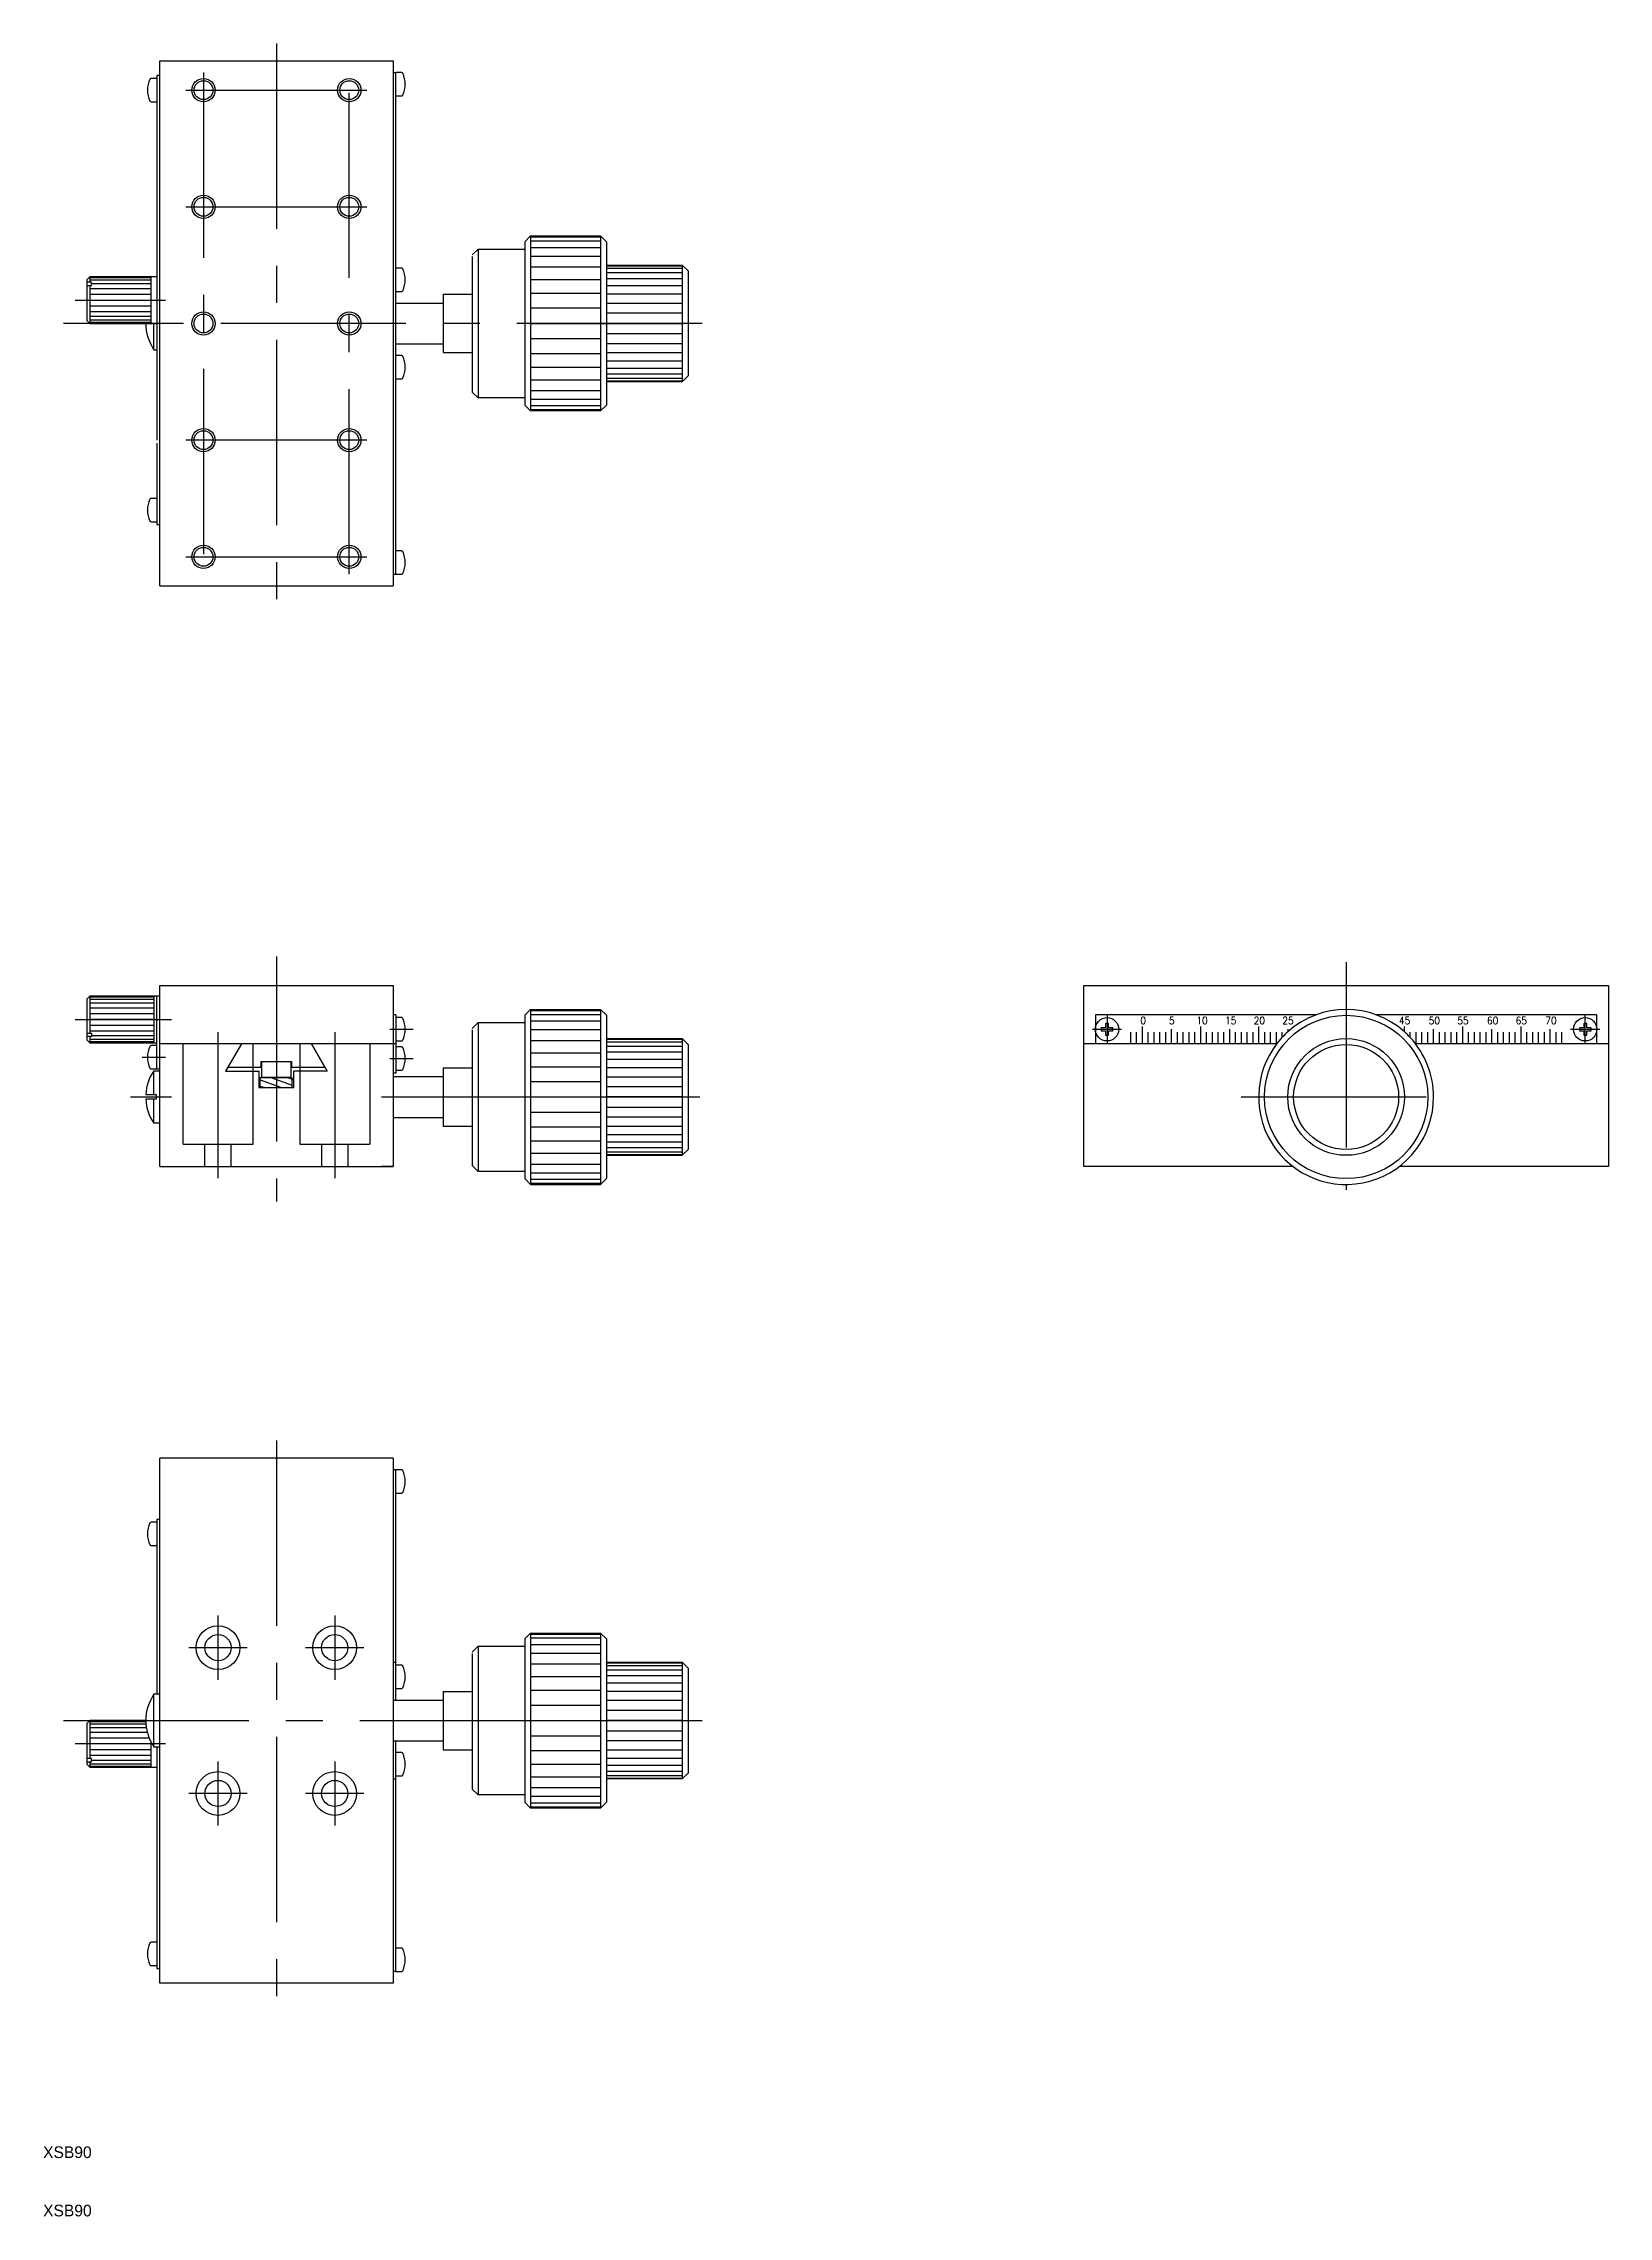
# Model space of a CAD drawing. Extents: x 10 to 278, y 10 to 383.
import ezdxf

# ---------------------------------------------------------------- set-up
doc = ezdxf.new("R2010")
doc.units = 0
doc.linetypes.add('CENTER', pattern=[50.8, 31.75, -6.35, 6.35, -6.35])
doc.layers.get('0').update_dxf_attribs({"linetype": 'CONTINUOUS'})
doc.layers.add('CENTER', color=1, linetype='CENTER')
doc.styles.add('CONVERTER_1', font='txt.shx', dxfattribs={"width": 0.9})

# ---------------------------------------------------------------- blocks, each defined once
blk = doc.blocks.new('*U24')
at = {"color": 7, "linetype": 'CONTINUOUS', "style": 'CONVERTER_1', "width": 0.9}
blk.add_text('65', height=1.25, dxfattribs=at).set_placement((262.5, 214.38))
blk = doc.blocks.new('*U25')
at = {"color": 7, "linetype": 'CONTINUOUS', "style": 'CONVERTER_1', "width": 0.9}
blk.add_text('70', height=1.25, dxfattribs=at).set_placement((267.6, 214.38))
blk = doc.blocks.new('*U26')
at = {"color": 7, "linetype": 'CONTINUOUS', "style": 'CONVERTER_1', "width": 0.9}
blk.add_text('45', height=1.25, dxfattribs=at).set_placement((242.5, 214.38))
blk = doc.blocks.new('*U27')
at = {"color": 7, "linetype": 'CONTINUOUS', "style": 'CONVERTER_1', "width": 0.9}
blk.add_text('25', height=1.25, dxfattribs=at).set_placement((222.5, 214.38))
blk = doc.blocks.new('*U28')
at = {"color": 7, "linetype": 'CONTINUOUS', "style": 'CONVERTER_1', "width": 0.9}
blk.add_text('20', height=1.25, dxfattribs=at).set_placement((217.6, 214.38))
blk = doc.blocks.new('*U29')
at = {"color": 7, "linetype": 'CONTINUOUS', "style": 'CONVERTER_1', "width": 0.9}
blk.add_text('50', height=1.25, dxfattribs=at).set_placement((247.6, 214.38))
blk = doc.blocks.new('*U30')
at = {"color": 7, "linetype": 'CONTINUOUS', "style": 'CONVERTER_1', "width": 0.9}
blk.add_text('55', height=1.25, dxfattribs=at).set_placement((252.5, 214.38))
blk = doc.blocks.new('*U31')
at = {"color": 7, "linetype": 'CONTINUOUS', "style": 'CONVERTER_1', "width": 0.9}
blk.add_text('15', height=1.25, dxfattribs=at).set_placement((212.69, 214.38))
blk = doc.blocks.new('*U32')
at = {"color": 7, "linetype": 'CONTINUOUS', "style": 'CONVERTER_1', "width": 0.9}
blk.add_text('10', height=1.25, dxfattribs=at).set_placement((207.78, 214.38))
blk = doc.blocks.new('*U33')
at = {"color": 7, "linetype": 'CONTINUOUS', "style": 'CONVERTER_1', "width": 0.9}
blk.add_text('5', height=1.25, dxfattribs=at).set_placement((203.06, 214.38))
blk = doc.blocks.new('*U34')
at = {"color": 7, "linetype": 'CONTINUOUS', "style": 'CONVERTER_1', "width": 0.9}
blk.add_text('0', height=1.25, dxfattribs=at).set_placement((198.16, 214.38))
blk = doc.blocks.new('*U35')
at = {"color": 7, "linetype": 'CONTINUOUS', "style": 'CONVERTER_1', "width": 0.9}
blk.add_text('60', height=1.25, dxfattribs=at).set_placement((257.6, 214.38))

msp = doc.modelspace()

# ---------------------------------------------------------------- linework, layer by layer
at = {"color": 7, "linetype": 'CONTINUOUS'}
for p, q in [((29.5, 376.51), (28.51, 376.51)), ((29.5, 377.01), (29.5, 314.51)), ((30, 377.01), (29.5, 377.01)), ((30, 289.51), (30, 379.51)), ((30, 379.51), (70, 379.51)), ((70, 379.51), (70, 289.51)), ((70, 377.51), (70.5, 377.51)), ((70.5, 291.51), (70.5, 377.51)), ((71.49, 377.51), (70.5, 377.51)), ((70.5, 373.51), (71.49, 373.51)), ((28.51, 372.51), (29.5, 372.51)), ((70, 357.51), (70, 311.51)), ((83.6, 346.26), (84.6, 347.26)), ((84.6, 347.26), (84.6, 321.76)), ((84.6, 347.26), (92.6, 347.26)), ((93.6, 349.51), (92.6, 348.51)), ((92.6, 348.51), (92.6, 320.51)), ((93.6, 349.51), (93.6, 349.46)), ((93.6, 349.51), (105.6, 349.51)), ((93.6, 349.46), (93.6, 349.28)), ((93.6, 349.28), (93.6, 349)), ((93.6, 349), (93.6, 348.61)), ((93.6, 348.61), (93.6, 348.11)), ((93.6, 348.11), (93.6, 347.5)), ((93.6, 347.5), (93.6, 346.8)), ((93.6, 346.8), (93.6, 346)), ((105.6, 349.51), (105.6, 349.46)), ((105.6, 349.51), (106.6, 348.51)), ((105.6, 349.46), (105.6, 349.28)), ((105.6, 349.28), (105.6, 349)), ((105.6, 349), (105.6, 348.61)), ((105.6, 348.61), (105.6, 348.11)), ((105.6, 348.11), (105.6, 347.5)), ((105.6, 347.5), (105.6, 346.8)), ((105.6, 346.8), (105.6, 346)), ((106.6, 348.51), (106.6, 344.47)), ((71.49, 344.01), (70.5, 344.01)), ((83.6, 346.01), (83.6, 339.51)), ((93.6, 346), (93.6, 345.12)), ((93.6, 345.12), (93.6, 344.15)), ((93.6, 344.15), (93.6, 343.12)), ((93.6, 343.12), (93.6, 342.01)), ((105.6, 346), (105.6, 345.12)), ((105.6, 345.12), (105.6, 344.15)), ((105.6, 344.15), (105.6, 343.12)), ((105.6, 343.12), (105.6, 342.01)), ((106.6, 344.51), (119.6, 344.51)), ((106.6, 344.47), (106.6, 344.36)), ((106.6, 344.36), (106.6, 344.17)), ((106.6, 344.17), (106.6, 343.91)), ((106.6, 343.91), (106.6, 343.58)), ((106.6, 343.58), (106.6, 343.17)), ((106.6, 343.17), (106.6, 342.7)), ((119.6, 344.51), (119.6, 344.47)), ((119.6, 344.51), (120.6, 343.51)), ((119.6, 344.47), (119.6, 344.36)), ((119.6, 344.36), (119.6, 344.17)), ((119.6, 344.17), (119.6, 343.91)), ((119.6, 343.91), (119.6, 343.58)), ((119.6, 343.58), (119.6, 343.17)), ((119.6, 343.17), (119.6, 342.7)), ((120.6, 343.51), (120.6, 325.51)), ((17.5, 342.01), (18, 342.51)), ((17.5, 342.01), (17.5, 335.01)), ((18.3, 341.61), (17.5, 341.61)), ((17.5, 341.04), (18.3, 341.04)), ((29.5, 342.51), (18, 342.51)), ((18, 342.51), (18, 341.61)), ((18, 341.04), (18, 334.51)), ((18.3, 341.04), (18.3, 341.61)), ((28.5, 342.51), (28.5, 334.51)), ((70.5, 340.01), (71.49, 340.01)), ((78.6, 339.51), (78.6, 338.01)), ((78.6, 339.51), (83.6, 339.51)), ((78.6, 339.51), (78.6, 329.51)), ((78.6, 339.51), (83.6, 339.51)), ((83.6, 339.51), (83.6, 338.01)), ((83.6, 339.51), (83.6, 338.01)), ((93.6, 342.01), (93.6, 340.85)), ((93.6, 340.85), (93.6, 339.64)), ((93.6, 339.64), (93.6, 338.39)), ((105.6, 342.01), (105.6, 340.85)), ((105.6, 340.85), (105.6, 339.64)), ((105.6, 339.64), (105.6, 338.39)), ((106.6, 342.7), (106.6, 342.17)), ((106.6, 342.17), (106.6, 341.58)), ((106.6, 341.58), (106.6, 340.94)), ((106.6, 340.94), (106.6, 340.25)), ((106.6, 340.25), (106.6, 339.51)), ((106.6, 339.51), (106.6, 338.74)), ((119.6, 342.7), (119.6, 342.17)), ((119.6, 342.17), (119.6, 341.58)), ((119.6, 341.58), (119.6, 340.94)), ((119.6, 340.94), (119.6, 340.25)), ((119.6, 340.25), (119.6, 339.51)), ((119.6, 339.51), (119.6, 338.74)), ((70.5, 338.01), (78.6, 338.01)), ((78.6, 338.01), (78.6, 331.01)), ((83.6, 338.01), (83.6, 329.51)), ((83.6, 338.01), (83.7, 338.01)), ((83.6, 338.01), (83.6, 329.51)), ((83.6, 338.01), (83.7, 338.01)), ((93.6, 338.39), (93.6, 337.12)), ((93.6, 337.12), (93.6, 335.82)), ((93.6, 335.82), (93.6, 334.51)), ((105.6, 338.39), (105.6, 337.12)), ((105.6, 337.12), (105.6, 335.82)), ((105.6, 335.82), (105.6, 334.51)), ((106.6, 338.74), (106.6, 337.93)), ((106.6, 337.93), (106.6, 337.1)), ((106.6, 337.1), (106.6, 336.25)), ((106.6, 336.25), (106.6, 335.38)), ((106.6, 335.38), (106.6, 334.51)), ((106.6, 335.38), (106.6, 334.51)), ((119.6, 338.74), (119.6, 337.93)), ((119.6, 337.93), (119.6, 337.1)), ((119.6, 337.1), (119.6, 336.25)), ((119.6, 336.25), (119.6, 335.38)), ((119.6, 335.38), (119.6, 334.51)), ((119.6, 335.38), (119.6, 334.51)), ((18, 334.51), (17.5, 335.01)), ((18, 334.51), (29.5, 334.51)), ((29, 330.01), (29, 334.51)), ((93.6, 334.51), (93.6, 333.21)), ((93.6, 334.51), (93.6, 319.51)), ((93.6, 334.51), (93.6, 333.21)), ((93.6, 333.21), (93.6, 331.91)), ((93.6, 331.91), (93.6, 330.63)), ((105.6, 334.51), (105.6, 333.21)), ((105.6, 334.51), (105.6, 319.51)), ((105.6, 334.51), (105.6, 333.21)), ((105.6, 333.21), (105.6, 331.91)), ((105.6, 331.91), (105.6, 330.63)), ((106.6, 334.51), (106.6, 333.64)), ((106.6, 334.51), (106.6, 320.51)), ((106.6, 334.51), (106.6, 333.64)), ((106.6, 333.64), (106.6, 332.78)), ((106.6, 332.78), (106.6, 331.92)), ((106.6, 331.92), (106.6, 331.09)), ((119.6, 334.51), (119.6, 333.64)), ((119.6, 334.51), (119.6, 324.51)), ((119.6, 334.51), (119.6, 333.64)), ((119.6, 333.64), (119.6, 332.78)), ((119.6, 332.78), (119.6, 331.92)), ((119.6, 331.92), (119.6, 331.09)), ((120.6, 334.51), (120.6, 331.01)), ((29, 330.01), (29.5, 330.01)), ((70.5, 331.01), (78.6, 331.01)), ((71.49, 329.01), (70.5, 329.01)), ((78.6, 331.01), (78.6, 329.51)), ((78.6, 329.51), (83.6, 329.51)), ((78.6, 329.51), (83.6, 329.51)), ((83.6, 329.51), (83.6, 322.76)), ((93.6, 330.63), (93.6, 329.38)), ((93.6, 329.38), (93.6, 328.17)), ((93.6, 328.17), (93.6, 327.01)), ((105.6, 330.63), (105.6, 329.38)), ((105.6, 329.38), (105.6, 328.17)), ((105.6, 328.17), (105.6, 327.01)), ((106.6, 331.09), (106.6, 330.29)), ((106.6, 330.29), (106.6, 329.51)), ((106.6, 329.51), (106.6, 328.78)), ((106.6, 328.78), (106.6, 328.08)), ((106.6, 328.08), (106.6, 327.44)), ((119.6, 331.09), (119.6, 330.29)), ((119.6, 330.29), (119.6, 329.51)), ((119.6, 329.51), (119.6, 328.78)), ((119.6, 328.78), (119.6, 328.08)), ((119.6, 328.08), (119.6, 327.44)), ((70.5, 325.01), (71.49, 325.01)), ((93.6, 327.01), (93.6, 325.91)), ((93.6, 325.91), (93.6, 324.87)), ((93.6, 324.87), (93.6, 323.91)), ((105.6, 327.01), (105.6, 325.91)), ((105.6, 325.91), (105.6, 324.87)), ((105.6, 324.87), (105.6, 323.91)), ((106.6, 327.44), (106.6, 326.85)), ((106.6, 326.85), (106.6, 326.32)), ((106.6, 326.32), (106.6, 325.85)), ((106.6, 325.85), (106.6, 325.45)), ((106.6, 325.45), (106.6, 325.12)), ((106.6, 325.12), (106.6, 324.85)), ((106.6, 324.85), (106.6, 324.66)), ((106.6, 324.66), (106.6, 324.55)), ((106.6, 324.55), (106.6, 320.51)), ((119.6, 324.51), (106.6, 324.51)), ((119.6, 327.44), (119.6, 326.85)), ((119.6, 326.85), (119.6, 326.32)), ((119.6, 326.32), (119.6, 325.85)), ((119.6, 325.85), (119.6, 325.45)), ((119.6, 324.51), (120.6, 325.51)), ((119.6, 325.45), (119.6, 325.12)), ((119.6, 325.12), (119.6, 324.85)), ((119.6, 324.85), (119.6, 324.66)), ((119.6, 324.66), (119.6, 324.55)), ((119.6, 324.55), (119.6, 324.51)), ((84.6, 321.76), (83.6, 322.76)), ((92.6, 321.76), (84.6, 321.76)), ((93.6, 319.51), (92.6, 320.51)), ((93.6, 323.91), (93.6, 323.02)), ((93.6, 323.02), (93.6, 322.23)), ((93.6, 322.23), (93.6, 321.52)), ((93.6, 321.52), (93.6, 320.92)), ((93.6, 320.92), (93.6, 320.42)), ((93.6, 320.42), (93.6, 320.02)), ((105.6, 323.91), (105.6, 323.02)), ((105.6, 323.02), (105.6, 322.23)), ((105.6, 322.23), (105.6, 321.52)), ((105.6, 321.52), (105.6, 320.92)), ((105.6, 320.92), (105.6, 320.42)), ((105.6, 319.51), (106.6, 320.51)), ((105.6, 320.42), (105.6, 320.02)), ((93.6, 320.02), (93.6, 319.74)), ((93.6, 319.74), (93.6, 319.57)), ((93.6, 319.57), (93.6, 319.51)), ((105.6, 319.51), (93.6, 319.51)), ((105.6, 320.02), (105.6, 319.74)), ((105.6, 319.74), (105.6, 319.57)), ((105.6, 319.57), (105.6, 319.51)), ((29.5, 314.01), (29.5, 300.01)), ((29.5, 304.51), (28.51, 304.51)), ((28.51, 300.51), (29.5, 300.51)), ((30, 300.01), (29.5, 300.01)), ((71.49, 295.51), (70.5, 295.51)), ((70, 291.51), (70.5, 291.51)), ((70.5, 291.51), (71.49, 291.51)), ((30, 289.51), (70, 289.51)), ((30, 219.2), (30, 221)), ((30, 221), (70, 221)), ((70, 221), (70, 203.5)), ((188.44, 190), (188.44, 221)), ((188.44, 221), (278.44, 221)), ((278.44, 221), (278.44, 190)), ((17.5, 218.7), (18, 219.2)), ((17.5, 218.7), (17.5, 211.7)), ((18, 219.2), (18, 212.84)), ((29, 219.2), (18, 219.2)), ((29, 219.2), (29, 211.2)), ((29, 218.95), (29, 219.2)), ((29.5, 219.2), (29, 219.2)), ((30, 219.2), (29.5, 219.2)), ((29.5, 211.2), (29.5, 219.2)), ((30, 206.7), (30, 219.2)), ((93.6, 216.9), (92.6, 215.9)), ((93.6, 216.9), (105.6, 216.9)), ((93.6, 216.9), (93.6, 216.84)), ((93.6, 216.84), (93.6, 216.67)), ((93.6, 216.67), (93.6, 216.39)), ((93.6, 216.39), (93.6, 216)), ((105.6, 216.9), (106.6, 215.9)), ((105.6, 216.9), (105.6, 216.84)), ((105.6, 216.84), (105.6, 216.67)), ((105.6, 216.67), (105.6, 216.39)), ((105.6, 216.39), (105.6, 216)), ((17.5, 212.84), (18.3, 212.84)), ((18.3, 212.84), (18.3, 212.27)), ((70.5, 216), (70, 216)), ((70.5, 216), (70.5, 211)), ((71.49, 215.5), (70.5, 215.5)), ((83.6, 213.65), (84.6, 214.65)), ((83.6, 213.4), (83.6, 206.9)), ((84.6, 214.65), (92.6, 214.65)), ((84.6, 214.65), (84.6, 189.15)), ((92.6, 215.9), (92.6, 187.9)), ((93.6, 216), (93.6, 215.49)), ((93.6, 215.49), (93.6, 214.89)), ((93.6, 214.89), (93.6, 214.19)), ((93.6, 214.19), (93.6, 213.39)), ((93.6, 213.39), (93.6, 212.51)), ((93.6, 212.51), (93.6, 211.54)), ((105.6, 216), (105.6, 215.49)), ((105.6, 215.49), (105.6, 214.89)), ((105.6, 214.89), (105.6, 214.19)), ((105.6, 214.19), (105.6, 213.39)), ((105.6, 213.39), (105.6, 212.51)), ((105.6, 212.51), (105.6, 211.54)), ((106.6, 215.9), (106.6, 211.86)), ((190.44, 216), (190.44, 211)), ((228.32, 216), (190.44, 216)), ((191.44, 213.75), (191.44, 213.25)), ((192.19, 213.75), (191.44, 213.75)), ((191.44, 213.25), (192.19, 213.25)), ((192.19, 214.5), (192.19, 213.75)), ((192.69, 214.5), (192.19, 214.5)), ((192.19, 213.25), (192.19, 212.5)), ((192.19, 212.5), (192.69, 212.5)), ((192.69, 213.75), (192.69, 214.5)), ((193.44, 213.75), (192.69, 213.75)), ((192.69, 213.25), (193.44, 213.25)), ((192.69, 212.5), (192.69, 213.25)), ((193.44, 213.25), (193.44, 213.75)), ((276.44, 216), (238.56, 216)), ((274.19, 213.75), (273.44, 213.75)), ((273.44, 213.75), (273.44, 213.25)), ((273.44, 213.25), (274.19, 213.25)), ((274.69, 214.5), (274.19, 214.5)), ((274.19, 214.5), (274.19, 213.75)), ((274.19, 213.25), (274.19, 212.5)), ((274.19, 212.5), (274.69, 212.5)), ((274.69, 213.75), (274.69, 214.5)), ((275.44, 213.75), (274.69, 213.75)), ((274.69, 212.5), (274.69, 213.25)), ((274.69, 213.25), (275.44, 213.25)), ((275.44, 213.25), (275.44, 213.75)), ((276.44, 211), (276.44, 216)), ((18.3, 212.27), (17.5, 212.27)), ((18, 211.2), (17.5, 211.7)), ((18, 212.27), (18, 211.2)), ((18, 211.2), (29.5, 211.2)), ((29.5, 210.7), (28.51, 210.7)), ((29.5, 206.7), (29.5, 211.2)), ((56.25, 211), (30, 211)), ((34, 193.8), (34, 211)), ((44, 211), (41.29, 206.3)), ((44, 211), (41.69, 207)), ((46, 193.8), (46, 211)), ((54, 211), (54, 193.8)), ((56, 211), (58.71, 206.3)), ((58.31, 207), (56, 211)), ((63.75, 211), (56.25, 211)), ((70.5, 211), (63.75, 211)), ((66, 211), (66, 193.8)), ((70.5, 211.5), (71.49, 211.5)), ((70.5, 211), (70.5, 206)), ((71.49, 210.5), (70.5, 210.5)), ((93.6, 211.54), (93.6, 210.5)), ((93.6, 210.5), (93.6, 209.4)), ((93.6, 209.4), (93.6, 208.24)), ((105.6, 211.54), (105.6, 210.5)), ((105.6, 210.5), (105.6, 209.4)), ((105.6, 209.4), (105.6, 208.24)), ((106.6, 211.9), (119.6, 211.9)), ((106.6, 211.86), (106.6, 211.75)), ((106.6, 211.75), (106.6, 211.56)), ((106.6, 211.56), (106.6, 211.3)), ((106.6, 211.3), (106.6, 210.96)), ((106.6, 210.96), (106.6, 210.56)), ((106.6, 210.56), (106.6, 210.09)), ((106.6, 210.09), (106.6, 209.56)), ((106.6, 209.56), (106.6, 208.97)), ((106.6, 208.97), (106.6, 208.33)), ((119.6, 211.9), (120.6, 210.9)), ((119.6, 211.9), (119.6, 211.86)), ((119.6, 211.86), (119.6, 211.75)), ((119.6, 211.75), (119.6, 211.56)), ((119.6, 211.56), (119.6, 211.3)), ((119.6, 211.3), (119.6, 210.96)), ((119.6, 210.96), (119.6, 210.56)), ((119.6, 210.56), (119.6, 210.09)), ((119.6, 210.09), (119.6, 209.56)), ((119.6, 209.56), (119.6, 208.97)), ((119.6, 208.97), (119.6, 208.33)), ((120.6, 210.9), (120.6, 192.9)), ((221.44, 211), (188.44, 211)), ((278.44, 211), (245.44, 211)), ((28.51, 206.7), (29.5, 206.7)), ((28.99, 206.4), (30, 206.4)), ((28.99, 202.3), (28.99, 206.4)), ((29.5, 206.7), (30, 206.7)), ((30, 203.5), (30, 206.7)), ((41.29, 206.3), (47, 206.3)), ((41.69, 207), (47.4, 207)), ((47, 206.3), (47, 203.5)), ((47.2, 205.23), (52.7, 205.23)), ((47.2, 203.5), (47.2, 205.23)), ((47.4, 208), (52.6, 208)), ((47.4, 207), (47.4, 208)), ((47.5, 205.23), (47.5, 208)), ((47.5, 205.3), (52.5, 205.3)), ((52.5, 208), (52.5, 205.23)), ((52.6, 208), (52.6, 207)), ((52.6, 207), (58.31, 207)), ((52.7, 203.5), (52.7, 205.23)), ((52.7, 204.9), (53, 204.9)), ((53, 203.5), (53, 206.3)), ((58.71, 206.3), (53, 206.3)), ((70, 206.3), (70, 206)), ((70.5, 206), (70, 206)), ((70, 205.4), (78.6, 205.4)), ((70.5, 206.5), (71.49, 206.5)), ((78.6, 206.9), (83.6, 206.9)), ((78.6, 206.9), (78.6, 196.9)), ((78.6, 206.9), (83.6, 206.9)), ((78.6, 206.9), (78.6, 205.4)), ((78.6, 205.4), (78.6, 198.4)), ((83.6, 206.9), (83.6, 205.4)), ((83.6, 206.9), (83.6, 205.4)), ((83.6, 205.4), (83.7, 205.4)), ((83.6, 205.4), (83.6, 196.9)), ((83.6, 205.4), (83.7, 205.4)), ((83.6, 205.4), (83.6, 196.9)), ((93.6, 208.24), (93.6, 207.03)), ((93.6, 207.03), (93.6, 205.78)), ((93.6, 205.78), (93.6, 204.5)), ((105.6, 208.24), (105.6, 207.03)), ((105.6, 207.03), (105.6, 205.78)), ((105.6, 205.78), (105.6, 204.5)), ((106.6, 208.33), (106.6, 207.64)), ((106.6, 207.64), (106.6, 206.9)), ((106.6, 206.9), (106.6, 206.13)), ((106.6, 206.13), (106.6, 205.32)), ((106.6, 205.32), (106.6, 204.49)), ((119.6, 208.33), (119.6, 207.64)), ((119.6, 207.64), (119.6, 206.9)), ((119.6, 206.9), (119.6, 206.13)), ((119.6, 206.13), (119.6, 205.32)), ((119.6, 205.32), (119.6, 204.49)), ((27.61, 202.3), (29.4, 202.3)), ((29.4, 201.5), (27.61, 201.5)), ((28.99, 197.4), (28.99, 201.5)), ((29.4, 202.3), (29.4, 201.5)), ((30, 201.9), (30, 203.5)), ((30, 190), (30, 201.9)), ((47, 203.5), (53, 203.5)), ((70, 203.5), (70, 200)), ((93.6, 204.5), (93.6, 203.21)), ((93.6, 203.21), (93.6, 201.9)), ((93.6, 201.9), (93.6, 186.9)), ((93.6, 201.9), (93.6, 200.59)), ((105.6, 204.5), (105.6, 203.21)), ((105.6, 203.21), (105.6, 201.9)), ((105.6, 201.9), (105.6, 186.9)), ((105.6, 201.9), (105.6, 200.59)), ((106.6, 204.49), (106.6, 203.64)), ((106.6, 203.64), (106.6, 202.77)), ((106.6, 202.77), (106.6, 201.9)), ((106.6, 201.9), (106.6, 187.9)), ((106.6, 201.9), (106.6, 201.03)), ((119.6, 204.49), (119.6, 203.64)), ((119.6, 203.64), (119.6, 202.77)), ((119.6, 202.77), (119.6, 201.9)), ((119.6, 201.9), (119.6, 191.9)), ((119.6, 201.9), (119.6, 201.03)), ((120.6, 201.9), (120.6, 198.4)), ((70, 200), (70, 190)), ((70, 198.4), (78.6, 198.4)), ((78.6, 198.4), (78.6, 196.9)), ((93.6, 200.59), (93.6, 194.4)), ((105.6, 200.59), (105.6, 199.3)), ((105.6, 199.3), (105.6, 198.02)), ((105.6, 198.02), (105.6, 196.77)), ((106.6, 201.03), (106.6, 200.16)), ((106.6, 200.16), (106.6, 199.31)), ((106.6, 199.31), (106.6, 198.48)), ((119.6, 201.03), (119.6, 200.16)), ((119.6, 200.16), (119.6, 199.31)), ((119.6, 199.31), (119.6, 198.48)), ((30, 197.4), (28.99, 197.4)), ((34, 193.8), (42.25, 193.8)), ((37.75, 190), (37.75, 193.8)), ((42.25, 190), (42.25, 193.8)), ((42.25, 193.8), (46, 193.8)), ((54, 193.8), (57.75, 193.8)), ((57.75, 193.8), (57.75, 190)), ((57.75, 193.8), (66, 193.8)), ((62.25, 193.8), (62.25, 190)), ((78.6, 196.9), (83.6, 196.9)), ((78.6, 196.9), (83.6, 196.9)), ((83.6, 196.9), (83.6, 190.15)), ((93.6, 194.4), (93.6, 187.41)), ((105.6, 196.77), (105.6, 195.56)), ((105.6, 195.56), (105.6, 194.4)), ((105.6, 194.4), (105.6, 193.3)), ((30, 190), (57.75, 190)), ((37.75, 190), (42.25, 190)), ((57.75, 190), (62.25, 190)), ((62.25, 190), (70, 190)), ((70, 190), (68, 190)), ((70, 190), (68, 190)), ((84.6, 189.15), (83.6, 190.15)), ((105.6, 193.3), (105.6, 192.26)), ((105.6, 192.26), (105.6, 191.29)), ((105.6, 191.29), (105.6, 190.41)), ((105.6, 190.41), (105.6, 189.61)), ((106.6, 192.5), (106.6, 192.24)), ((106.6, 192.24), (106.6, 192.05)), ((106.6, 192.05), (106.6, 191.94)), ((106.6, 191.94), (106.6, 187.9)), ((106.6, 191.9), (119.6, 191.9)), ((119.6, 191.9), (106.6, 191.9)), ((119.6, 191.9), (120.6, 192.9)), ((119.6, 192.5), (119.6, 192.24)), ((119.6, 192.24), (119.6, 192.05)), ((119.6, 192.05), (119.6, 191.94)), ((119.6, 191.94), (119.6, 191.9)), ((224.31, 190), (188.44, 190)), ((278.44, 190), (242.57, 190)), ((92.6, 189.15), (84.6, 189.15)), ((93.6, 186.9), (92.6, 187.9)), ((93.6, 187.41), (93.6, 186.9)), ((93.6, 186.9), (105.6, 186.9)), ((105.6, 186.9), (93.6, 186.9)), ((105.6, 189.61), (105.6, 188.91)), ((105.6, 188.91), (105.6, 188.31)), ((105.6, 188.31), (105.6, 187.8)), ((105.6, 186.9), (106.6, 187.9)), ((105.6, 187.8), (105.6, 187.41)), ((105.6, 187.41), (105.6, 187.13)), ((105.6, 187.13), (105.6, 186.96)), ((105.6, 186.96), (105.6, 186.9)), ((30, 99.5), (30, 140)), ((70, 140), (30, 140)), ((70, 140), (70, 98.5)), ((70.5, 138), (70, 138)), ((71.49, 138), (70.5, 138)), ((70.5, 105), (70.5, 138)), ((70.5, 134), (71.49, 134)), ((29.5, 129), (28.51, 129)), ((29.5, 129.5), (30, 129.5)), ((29.5, 129.5), (29.5, 99.5)), ((28.51, 125), (29.5, 125)), ((70, 118), (70, 105)), ((93.6, 110), (92.6, 109)), ((92.6, 109), (92.6, 81)), ((93.6, 110), (105.6, 110)), ((93.6, 110), (93.6, 109.94)), ((93.6, 109.94), (93.6, 109.77)), ((93.6, 109.77), (93.6, 109.49)), ((93.6, 109.49), (93.6, 109.1)), ((93.6, 109.1), (93.6, 108.59)), ((93.6, 108.59), (93.6, 107.99)), ((105.6, 110), (106.6, 109)), ((105.6, 110), (105.6, 109.94)), ((105.6, 109.94), (105.6, 109.77)), ((105.6, 109.77), (105.6, 109.49)), ((105.6, 109.49), (105.6, 109.1)), ((105.6, 109.1), (105.6, 108.59)), ((105.6, 108.59), (105.6, 107.99)), ((106.6, 109), (106.6, 104.96)), ((70, 105), (70.5, 105)), ((70, 105), (70, 85)), ((70.5, 98.5), (70.5, 105)), ((71.49, 104.5), (70.5, 104.5)), ((83.6, 106.75), (84.6, 107.75)), ((83.6, 106.5), (83.6, 100)), ((84.6, 107.75), (92.6, 107.75)), ((84.6, 107.75), (84.6, 82.25)), ((93.6, 107.99), (93.6, 107.29)), ((93.6, 107.29), (93.6, 106.49)), ((93.6, 106.49), (93.6, 105.61)), ((93.6, 105.61), (93.6, 104.64)), ((93.6, 104.64), (93.6, 103.6)), ((105.6, 107.99), (105.6, 107.29)), ((105.6, 107.29), (105.6, 106.49)), ((105.6, 106.49), (105.6, 105.61)), ((105.6, 105.61), (105.6, 104.64)), ((105.6, 104.64), (105.6, 103.6)), ((106.6, 105), (119.6, 105)), ((106.6, 104.96), (106.6, 104.85)), ((106.6, 104.85), (106.6, 104.66)), ((106.6, 104.66), (106.6, 104.4)), ((106.6, 104.4), (106.6, 104.06)), ((119.6, 105), (120.6, 104)), ((119.6, 105), (119.6, 104.96)), ((119.6, 104.96), (119.6, 104.85)), ((119.6, 104.85), (119.6, 104.66)), ((119.6, 104.66), (119.6, 104.4)), ((119.6, 104.4), (119.6, 104.06)), ((93.6, 103.6), (93.6, 102.5)), ((93.6, 102.5), (93.6, 101.34)), ((93.6, 101.34), (93.6, 100.13)), ((105.6, 103.6), (105.6, 102.5)), ((105.6, 102.5), (105.6, 101.34)), ((105.6, 101.34), (105.6, 100.13)), ((106.6, 104.06), (106.6, 103.66)), ((106.6, 103.66), (106.6, 103.19)), ((106.6, 103.19), (106.6, 102.66)), ((106.6, 102.66), (106.6, 102.07)), ((106.6, 102.07), (106.6, 101.43)), ((106.6, 101.43), (106.6, 100.74)), ((106.6, 100.74), (106.6, 100)), ((119.6, 104.06), (119.6, 103.66)), ((119.6, 103.66), (119.6, 103.19)), ((119.6, 103.19), (119.6, 102.66)), ((119.6, 102.66), (119.6, 102.07)), ((119.6, 102.07), (119.6, 101.43)), ((119.6, 101.43), (119.6, 100.74)), ((119.6, 100.74), (119.6, 100)), ((120.6, 104), (120.6, 86)), ((29.5, 99.5), (29, 99.5)), ((29, 95), (29, 99.5)), ((30, 99.5), (29.5, 99.5)), ((30, 50), (30, 99.5)), ((70, 98.5), (70, 91.5)), ((70, 98.5), (78.6, 98.5)), ((70.5, 100.5), (71.49, 100.5)), ((78.6, 100), (83.6, 100)), ((78.6, 100), (78.6, 90)), ((78.6, 100), (83.6, 100)), ((78.6, 100), (78.6, 98.5)), ((78.6, 98.5), (78.6, 91.5)), ((83.6, 100), (83.6, 98.5)), ((83.6, 100), (83.6, 98.5)), ((83.6, 98.5), (83.7, 98.5)), ((83.6, 98.5), (83.6, 90)), ((83.6, 98.5), (83.7, 98.5)), ((83.6, 98.5), (83.6, 90)), ((93.6, 100.13), (93.6, 98.88)), ((93.6, 98.88), (93.6, 97.6)), ((93.6, 97.6), (93.6, 96.31)), ((105.6, 100.13), (105.6, 98.88)), ((105.6, 98.88), (105.6, 97.6)), ((105.6, 97.6), (105.6, 96.31)), ((106.6, 100), (106.6, 99.23)), ((106.6, 99.23), (106.6, 98.42)), ((106.6, 98.42), (106.6, 97.59)), ((106.6, 97.59), (106.6, 96.74)), ((119.6, 100), (119.6, 99.23)), ((119.6, 99.23), (119.6, 98.42)), ((119.6, 98.42), (119.6, 97.59)), ((119.6, 97.59), (119.6, 96.74)), ((17.5, 94.5), (18, 95)), ((17.5, 94.5), (17.5, 87.5)), ((27.61, 95), (18, 95)), ((18, 95), (18, 88.47)), ((29, 90.5), (29, 95)), ((93.6, 96.31), (93.6, 95)), ((93.6, 95), (93.6, 93.69)), ((93.6, 95), (93.6, 80)), ((93.6, 95), (93.6, 93.69)), ((93.6, 93.69), (93.6, 92.4)), ((105.6, 96.31), (105.6, 95)), ((105.6, 95), (105.6, 93.69)), ((105.6, 95), (105.6, 80)), ((105.6, 95), (105.6, 93.69)), ((105.6, 93.69), (105.6, 92.4)), ((106.6, 96.74), (106.6, 95.87)), ((106.6, 95.87), (106.6, 95)), ((106.6, 95.87), (106.6, 95)), ((106.6, 95), (106.6, 94.13)), ((106.6, 95), (106.6, 81)), ((106.6, 95), (106.6, 94.13)), ((106.6, 94.13), (106.6, 93.26)), ((106.6, 93.26), (106.6, 92.41)), ((119.6, 96.74), (119.6, 95.87)), ((119.6, 95.87), (119.6, 95)), ((119.6, 95.87), (119.6, 95)), ((119.6, 95), (119.6, 94.13)), ((119.6, 95), (119.6, 85)), ((119.6, 95), (119.6, 94.13)), ((119.6, 94.13), (119.6, 93.26)), ((119.6, 93.26), (119.6, 92.41)), ((120.6, 95), (120.6, 91.5)), ((28.5, 91.34), (28.5, 87)), ((29, 90.5), (29.5, 90.5)), ((29.5, 90.5), (30, 90.5)), ((29.5, 90.5), (29.5, 52.5)), ((70, 91.5), (70, 50)), ((70, 91.5), (78.6, 91.5)), ((70.5, 85), (70.5, 91.5)), ((71.49, 89.5), (70.5, 89.5)), ((78.6, 91.5), (78.6, 90)), ((78.6, 90), (83.6, 90)), ((78.6, 90), (83.6, 90)), ((83.6, 90), (83.6, 83.25)), ((93.6, 92.4), (93.6, 91.12)), ((93.6, 91.12), (93.6, 89.87)), ((93.6, 89.87), (93.6, 88.66)), ((105.6, 92.4), (105.6, 91.12)), ((105.6, 91.12), (105.6, 89.87)), ((105.6, 89.87), (105.6, 88.66)), ((106.6, 92.41), (106.6, 91.58)), ((106.6, 91.58), (106.6, 90.77)), ((106.6, 90.77), (106.6, 90)), ((106.6, 90), (106.6, 89.26)), ((119.6, 92.41), (119.6, 91.58)), ((119.6, 91.58), (119.6, 90.77)), ((119.6, 90.77), (119.6, 90)), ((119.6, 90), (119.6, 89.26)), ((18.3, 88.47), (17.5, 88.47)), ((17.5, 87.9), (18.3, 87.9)), ((18, 87), (17.5, 87.5)), ((18, 87.9), (18, 87)), ((18, 87), (29.5, 87)), ((18.3, 87.9), (18.3, 88.47)), ((93.6, 88.66), (93.6, 87.5)), ((93.6, 87.5), (93.6, 86.4)), ((93.6, 86.4), (93.6, 85.36)), ((105.6, 88.66), (105.6, 87.5)), ((105.6, 87.5), (105.6, 86.4)), ((105.6, 86.4), (105.6, 85.36)), ((106.6, 89.26), (106.6, 88.57)), ((106.6, 88.57), (106.6, 87.93)), ((106.6, 87.93), (106.6, 87.34)), ((106.6, 87.34), (106.6, 86.81)), ((106.6, 86.81), (106.6, 86.34)), ((106.6, 86.34), (106.6, 85.94)), ((106.6, 85.94), (106.6, 85.6)), ((119.6, 89.26), (119.6, 88.57)), ((119.6, 88.57), (119.6, 87.93)), ((119.6, 87.93), (119.6, 87.34)), ((119.6, 87.34), (119.6, 86.81)), ((119.6, 86.81), (119.6, 86.34)), ((119.6, 86.34), (119.6, 85.94)), ((119.6, 85), (120.6, 86)), ((119.6, 85.94), (119.6, 85.6)), ((70, 85), (70.5, 85)), ((70, 85), (70, 72)), ((70.5, 85.5), (71.49, 85.5)), ((70.5, 52), (70.5, 85)), ((84.6, 82.25), (83.6, 83.25)), ((92.6, 82.25), (84.6, 82.25)), ((93.6, 85.36), (93.6, 84.39)), ((93.6, 84.39), (93.6, 83.51)), ((93.6, 83.51), (93.6, 82.71)), ((93.6, 82.71), (93.6, 82.01)), ((93.6, 82.01), (93.6, 81.41)), ((105.6, 85.36), (105.6, 84.39)), ((105.6, 84.39), (105.6, 83.51)), ((105.6, 83.51), (105.6, 82.71)), ((105.6, 82.71), (105.6, 82.01)), ((105.6, 82.01), (105.6, 81.41)), ((106.6, 85.6), (106.6, 85.34)), ((106.6, 85.34), (106.6, 85.15)), ((106.6, 85.15), (106.6, 85.04)), ((106.6, 85.04), (106.6, 81)), ((119.6, 85), (106.6, 85)), ((119.6, 85.6), (119.6, 85.34)), ((119.6, 85.34), (119.6, 85.15)), ((119.6, 85.15), (119.6, 85.04)), ((119.6, 85.04), (119.6, 85)), ((93.6, 80), (92.6, 81)), ((93.6, 81.41), (93.6, 80.9)), ((93.6, 80.9), (93.6, 80.51)), ((93.6, 80.51), (93.6, 80.23)), ((93.6, 80.23), (93.6, 80.06)), ((93.6, 80.06), (93.6, 80)), ((105.6, 80), (93.6, 80)), ((105.6, 81.41), (105.6, 80.9)), ((105.6, 80), (106.6, 81)), ((105.6, 80.9), (105.6, 80.51)), ((105.6, 80.51), (105.6, 80.23)), ((105.6, 80.23), (105.6, 80.06)), ((105.6, 80.06), (105.6, 80)), ((29.5, 57), (28.51, 57)), ((71.49, 56), (70.5, 56)), ((28.51, 53), (29.5, 53)), ((29.5, 52.5), (30, 52.5)), ((70, 50), (30, 50)), ((70.5, 52), (70, 52)), ((70.5, 52), (71.49, 52))]:
    msp.add_line(p, q, dxfattribs=at)
at = {"color": 3, "linetype": 'CONTINUOUS'}
for p, q in [((105.6, 349.28), (93.6, 349.28)), ((105.6, 348.61), (93.6, 348.61)), ((105.6, 347.5), (93.6, 347.5)), ((105.6, 346), (93.6, 346)), ((105.6, 344.15), (93.6, 344.15)), ((119.6, 344.36), (106.6, 344.36)), ((119.6, 343.91), (106.6, 343.91)), ((119.6, 343.17), (106.6, 343.17)), ((18, 342.38), (28.5, 342.38)), ((18, 341.98), (28.5, 341.98)), ((18, 340.51), (28.5, 340.51)), ((18, 339.55), (28.5, 339.55)), ((18.3, 341.34), (28.5, 341.34)), ((105.6, 342.01), (93.6, 342.01)), ((105.6, 339.64), (93.6, 339.64)), ((119.6, 342.17), (106.6, 342.17)), ((119.6, 340.94), (106.6, 340.94)), ((119.6, 339.51), (106.6, 339.51)), ((18, 338.51), (28.5, 338.51)), ((28.5, 337.48), (18, 337.48)), ((28.5, 336.51), (18, 336.51)), ((28.5, 335.68), (18, 335.68)), ((105.6, 337.12), (93.6, 337.12)), ((119.6, 337.93), (106.6, 337.93)), ((119.6, 336.25), (106.6, 336.25)), ((28.5, 335.05), (18, 335.05)), ((28.5, 334.65), (18, 334.65)), ((93.6, 334.51), (105.6, 334.51)), ((93.6, 331.91), (105.6, 331.91)), ((119.6, 334.51), (106.6, 334.51)), ((106.6, 332.78), (119.6, 332.78)), ((93.6, 329.38), (105.6, 329.38)), ((106.6, 331.09), (119.6, 331.09)), ((106.6, 329.51), (119.6, 329.51)), ((106.6, 328.08), (119.6, 328.08)), ((93.6, 327.01), (105.6, 327.01)), ((93.6, 324.87), (105.6, 324.87)), ((106.6, 326.85), (119.6, 326.85)), ((106.6, 325.85), (119.6, 325.85)), ((106.6, 325.12), (119.6, 325.12)), ((106.6, 324.66), (119.6, 324.66)), ((93.6, 323.02), (105.6, 323.02)), ((93.6, 321.52), (105.6, 321.52)), ((93.6, 320.42), (105.6, 320.42)), ((93.6, 319.74), (105.6, 319.74)), ((18, 219.06), (29, 219.06)), ((18, 218.66), (29, 218.66)), ((18, 218.03), (29, 218.03)), ((18, 217.2), (29, 217.2)), ((18, 216.24), (29, 216.24)), ((105.6, 216.67), (93.6, 216.67)), ((29, 215.2), (18, 215.2)), ((29, 214.16), (18, 214.16)), ((29, 213.2), (18, 213.2)), ((29, 212.37), (18.3, 212.37)), ((105.6, 216), (93.6, 216)), ((105.6, 214.89), (93.6, 214.89)), ((105.6, 213.39), (93.6, 213.39)), ((196.44, 213), (196.44, 211)), ((197.44, 213), (197.44, 211)), ((198.44, 214), (198.44, 211)), ((199.44, 213), (199.44, 211)), ((200.44, 213), (200.44, 211)), ((201.44, 213), (201.44, 211)), ((202.44, 213), (202.44, 211)), ((203.44, 213.5), (203.44, 211)), ((204.44, 213), (204.44, 211)), ((205.44, 213), (205.44, 211)), ((206.44, 213), (206.44, 211)), ((207.44, 213), (207.44, 211)), ((208.44, 214), (208.44, 211)), ((209.44, 213), (209.44, 211)), ((210.44, 213), (210.44, 211)), ((211.44, 213), (211.44, 211)), ((212.44, 213), (212.44, 211)), ((213.44, 213.5), (213.44, 211)), ((214.44, 213), (214.44, 211)), ((215.44, 213), (215.44, 211)), ((216.44, 213), (216.44, 211)), ((217.44, 213), (217.44, 211)), ((218.44, 214), (218.44, 211)), ((219.44, 213), (219.44, 211)), ((220.44, 213), (220.44, 211)), ((221.44, 213), (221.44, 211)), ((222.44, 213), (222.44, 212.1)), ((223.44, 213.5), (223.44, 213.08)), ((243.44, 213.08), (243.44, 214)), ((244.44, 212.1), (244.44, 213)), ((245.44, 211), (245.44, 213)), ((246.44, 211), (246.44, 213)), ((247.44, 211), (247.44, 213)), ((248.44, 211), (248.44, 213.5)), ((249.44, 211), (249.44, 213)), ((250.44, 211), (250.44, 213)), ((251.44, 211), (251.44, 213)), ((252.44, 211), (252.44, 213)), ((253.44, 211), (253.44, 214)), ((254.44, 211), (254.44, 213)), ((255.44, 211), (255.44, 213)), ((256.44, 211), (256.44, 213)), ((257.44, 211), (257.44, 213)), ((258.44, 211), (258.44, 213.5)), ((259.44, 211), (259.44, 213)), ((260.44, 211), (260.44, 213)), ((261.44, 211), (261.44, 213)), ((262.44, 211), (262.44, 213)), ((263.44, 211), (263.44, 214)), ((264.44, 211), (264.44, 213)), ((265.44, 211), (265.44, 213)), ((266.44, 211), (266.44, 213)), ((267.44, 211), (267.44, 213)), ((268.44, 211), (268.44, 213.5)), ((269.44, 211), (269.44, 213)), ((270.44, 211), (270.44, 213)), ((29, 211.74), (18, 211.74)), ((29, 211.34), (18, 211.34)), ((105.6, 211.54), (93.6, 211.54)), ((105.6, 209.4), (93.6, 209.4)), ((119.6, 211.75), (106.6, 211.75)), ((119.6, 211.3), (106.6, 211.3)), ((119.6, 210.56), (106.6, 210.56)), ((119.6, 209.56), (106.6, 209.56)), ((49.05, 205.23), (52.7, 203.9)), ((51.97, 205.23), (52.7, 204.96)), ((105.6, 207.03), (93.6, 207.03)), ((119.6, 208.33), (106.6, 208.33)), ((119.6, 206.9), (106.6, 206.9)), ((119.6, 205.32), (106.6, 205.32)), ((47.2, 204.83), (50.86, 203.5)), ((47.2, 203.77), (47.94, 203.5)), ((105.6, 204.5), (93.6, 204.5)), ((93.6, 201.9), (105.6, 201.9)), ((119.6, 203.64), (106.6, 203.64)), ((119.6, 201.9), (106.6, 201.9)), ((93.6, 199.3), (105.6, 199.3)), ((106.6, 200.16), (119.6, 200.16)), ((106.6, 198.48), (119.6, 198.48)), ((93.6, 196.77), (105.6, 196.77)), ((93.6, 194.4), (105.6, 194.4)), ((106.6, 196.9), (119.6, 196.9)), ((106.6, 195.47), (119.6, 195.47)), ((106.6, 194.24), (119.6, 194.24)), ((93.6, 192.26), (105.6, 192.26)), ((93.6, 190.41), (105.6, 190.41)), ((106.6, 193.24), (119.6, 193.24)), ((106.6, 192.5), (119.6, 192.5)), ((106.6, 192.05), (119.6, 192.05)), ((93.6, 188.91), (105.6, 188.91)), ((93.6, 187.8), (105.6, 187.8)), ((93.6, 187.13), (105.6, 187.13)), ((105.6, 109.77), (93.6, 109.77)), ((105.6, 109.1), (93.6, 109.1)), ((105.6, 107.99), (93.6, 107.99)), ((105.6, 106.49), (93.6, 106.49)), ((105.6, 104.64), (93.6, 104.64)), ((119.6, 104.85), (106.6, 104.85)), ((119.6, 104.4), (106.6, 104.4)), ((105.6, 102.5), (93.6, 102.5)), ((119.6, 103.66), (106.6, 103.66)), ((119.6, 102.66), (106.6, 102.66)), ((119.6, 101.43), (106.6, 101.43)), ((105.6, 100.13), (93.6, 100.13)), ((105.6, 97.6), (93.6, 97.6)), ((119.6, 100), (106.6, 100)), ((119.6, 98.42), (106.6, 98.42)), ((18, 94.86), (27.62, 94.86)), ((18, 94.46), (27.63, 94.46)), ((18, 93.83), (27.7, 93.83)), ((93.6, 95), (105.6, 95)), ((119.6, 96.74), (106.6, 96.74)), ((119.6, 95), (106.6, 95)), ((106.6, 93.26), (119.6, 93.26)), ((18, 93), (27.87, 93)), ((18, 92.04), (28.18, 92.04)), ((28.5, 91), (18, 91)), ((28.5, 89.96), (18, 89.96)), ((93.6, 92.4), (105.6, 92.4)), ((93.6, 89.87), (105.6, 89.87)), ((106.6, 91.58), (119.6, 91.58)), ((106.6, 90), (119.6, 90)), ((28.5, 89), (18, 89)), ((28.5, 87.54), (18, 87.54)), ((28.5, 87.14), (18, 87.14)), ((28.5, 88.17), (18.3, 88.17)), ((93.6, 87.5), (105.6, 87.5)), ((106.6, 88.57), (119.6, 88.57)), ((106.6, 87.34), (119.6, 87.34)), ((106.6, 86.34), (119.6, 86.34)), ((93.6, 85.36), (105.6, 85.36)), ((93.6, 83.51), (105.6, 83.51)), ((93.6, 82.01), (105.6, 82.01)), ((106.6, 85.6), (119.6, 85.6)), ((106.6, 85.15), (119.6, 85.15)), ((93.6, 80.9), (105.6, 80.9)), ((93.6, 80.23), (105.6, 80.23))]:
    msp.add_line(p, q, dxfattribs=at)
for centre in [(37.5, 374.51), (62.5, 374.51), (37.5, 354.51), (62.5, 354.51), (37.5, 334.51), (62.5, 334.51), (37.5, 314.51), (62.5, 314.51), (37.5, 294.51), (62.5, 294.51)]:
    msp.add_circle(centre, 2, dxfattribs=at)
at = {"color": 7, "linetype": 'CONTINUOUS'}
for centre, radius in [((37.5, 374.51), 1.62), ((62.5, 374.51), 1.62), ((37.5, 354.51), 1.62), ((62.5, 354.51), 1.62), ((37.5, 334.51), 1.62), ((62.5, 334.51), 1.62), ((37.5, 314.51), 1.62), ((62.5, 314.51), 1.62), ((37.5, 294.51), 1.62), ((62.5, 294.51), 1.62), ((192.44, 213.5), 2), ((233.44, 201.9), 14), ((274.44, 213.5), 2), ((233.44, 201.9), 10), ((233.44, 201.9), 9), ((40, 107.5), 3.75), ((40, 107.5), 2.25), ((60, 107.5), 3.75), ((60, 107.5), 2.25), ((40, 82.5), 3.75), ((60, 82.5), 3.75), ((40, 82.5), 2.25), ((60, 82.5), 2.25)]:
    msp.add_circle(centre, radius, dxfattribs=at)
for centre, radius, start, end in [((32.25, 374.51), 4.35, 154.3284, 205.6716), ((28.51, 376.31), 0.2, 90, 154.3284), ((71.49, 377.31), 0.2, 25.6716, 90), ((67.75, 375.51), 4.35, 334.3284, 25.6716), ((28.51, 372.71), 0.2, 205.6716, 270), ((71.49, 373.71), 0.2, 270, 334.3284), ((71.49, 343.81), 0.2, 25.6716, 90), ((67.75, 342.01), 4.35, 334.3284, 25.6716), ((71.49, 340.21), 0.2, 270, 334.3284), ((35.61, 334.51), 8, 180, 214.2289), ((71.49, 328.81), 0.2, 25.6716, 90), ((67.75, 327.01), 4.35, 334.3284, 25.6716), ((71.49, 325.21), 0.2, 270, 334.3284), ((32.25, 302.51), 4.35, 154.3284, 205.6716), ((28.51, 304.31), 0.2, 90, 154.3284), ((28.51, 300.71), 0.2, 205.6716, 270), ((71.49, 295.31), 0.2, 25.6716, 90), ((67.75, 293.51), 4.35, 334.3284, 25.6716), ((71.49, 291.71), 0.2, 270, 334.3284), ((233.44, 201.9), 15, 48.1897, 131.8103), ((71.49, 215.3), 0.2, 25.6716, 90), ((67.75, 213.5), 4.35, 334.3284, 25.6716), ((233.44, 201.9), 15, 131.8103, 137.1666), ((233.44, 201.9), 15, 42.8334, 48.1897), ((32.25, 208.7), 4.35, 154.3284, 205.6716), ((28.51, 210.5), 0.2, 90, 154.3284), ((71.49, 211.7), 0.2, 270, 334.3284), ((71.49, 210.3), 0.2, 25.6716, 90), ((67.75, 208.5), 4.35, 334.3284, 25.6716), ((233.44, 201.9), 15, 137.1666, 0), ((233.44, 201.9), 15, 0, 42.8334), ((35.6, 201.9), 8, 145.7711, 177.134), ((28.51, 206.9), 0.2, 205.6716, 270), ((71.49, 206.7), 0.2, 270, 334.3284), ((35.6, 201.9), 8, 182.866, 214.2289), ((71.49, 137.8), 0.2, 25.6716, 90), ((67.75, 136), 4.35, 334.3284, 25.6716), ((71.49, 134.2), 0.2, 270, 334.3284), ((32.25, 127), 4.35, 154.3284, 205.6716), ((28.51, 128.8), 0.2, 90, 154.3284), ((28.51, 125.2), 0.2, 205.6716, 270), ((71.49, 104.3), 0.2, 25.6716, 90), ((67.75, 102.5), 4.35, 334.3284, 25.6716), ((71.49, 100.7), 0.2, 270, 334.3284), ((35.61, 95), 8, 145.7711, 180), ((35.61, 95), 8, 180, 180.9762), ((35.61, 95), 8, 180.9762, 183.841), ((35.61, 95), 8, 183.841, 188.4211), ((35.61, 95), 8, 188.4211, 194.4775), ((35.61, 95), 8, 194.4775, 201.752), ((35.61, 95), 8, 201.752, 207.2149), ((35.61, 95), 8, 207.2149, 214.2289), ((71.49, 89.3), 0.2, 25.6716, 90), ((67.75, 87.5), 4.35, 334.3284, 25.6716), ((71.49, 85.7), 0.2, 270, 334.3284), ((32.25, 55), 4.35, 154.3284, 205.6716), ((28.51, 56.8), 0.2, 90, 154.3284), ((71.49, 55.8), 0.2, 25.6716, 90), ((67.75, 54), 4.35, 334.3284, 25.6716), ((28.51, 53.2), 0.2, 205.6716, 270), ((71.49, 52.2), 0.2, 270, 334.3284)]:
    msp.add_arc(centre, radius, start, end, dxfattribs=at)
at = {"layer": 'CENTER', "color": 1, "linetype": 'CENTER'}
for p, q in [((50, 382.51), (50, 286.51)), ((37.5, 377.51), (37.5, 291.51)), ((62.5, 291.51), (62.5, 377.51)), ((34.5, 374.51), (65.5, 374.51)), ((34.5, 354.51), (65.5, 354.51)), ((15.5, 338.51), (31, 338.51)), ((123, 334.51), (13.5, 334.51)), ((93.6, 334.51), (105.6, 334.51)), ((105.6, 334.51), (106.6, 334.51)), ((106.6, 334.51), (119.6, 334.51)), ((65.5, 314.51), (34.5, 314.51)), ((34.5, 294.51), (65.5, 294.51)), ((50, 226), (50, 184)), ((233.44, 225), (233.44, 186)), ((15.5, 215.2), (32, 215.2)), ((40, 188), (40, 213)), ((60, 213), (60, 188)), ((69.45, 213.5), (73.45, 213.5)), ((189.94, 213.5), (194.94, 213.5)), ((192.44, 216), (192.44, 211)), ((271.94, 213.5), (276.94, 213.5)), ((274.44, 211), (274.44, 216)), ((27, 208.7), (31, 208.7)), ((69.45, 208.5), (73.45, 208.5)), ((25, 201.9), (32, 201.9)), ((68, 201.9), (122.6, 201.9)), ((93.6, 201.9), (105.6, 201.9)), ((105.6, 201.9), (106.6, 201.9)), ((106.6, 201.9), (119.6, 201.9)), ((215.44, 201.9), (251.44, 201.9)), ((50, 143), (50, 47)), ((40, 102), (40, 113)), ((60, 113), (60, 102)), ((35, 107.5), (45, 107.5)), ((42.25, 107.5), (43.75, 107.5)), ((55, 107.5), (65, 107.5)), ((13.5, 95), (123, 95)), ((93.6, 95), (105.6, 95)), ((105.6, 95), (106.6, 95)), ((106.6, 95), (119.6, 95)), ((31, 91), (15.5, 91)), ((40, 77), (40, 88)), ((60, 88), (60, 77)), ((45, 82.5), (35, 82.5)), ((65, 82.5), (55, 82.5))]:
    msp.add_line(p, q, dxfattribs=at)

# ---------------------------------------------------------------- block references
at = {"color": 7, "linetype": 'CONTINUOUS'}
for name in ['*U34', '*U33', '*U32', '*U31', '*U28', '*U27', '*U26', '*U29', '*U30', '*U35', '*U24', '*U25']:
    msp.add_blockref(name, (0, 0), dxfattribs=at)

# ---------------------------------------------------------------- texts
for p in [(10, 20), (10, 10)]:
    msp.add_text('XSB90', height=2, dxfattribs=at).set_placement(p)

doc.saveas('drawing.dxf')
